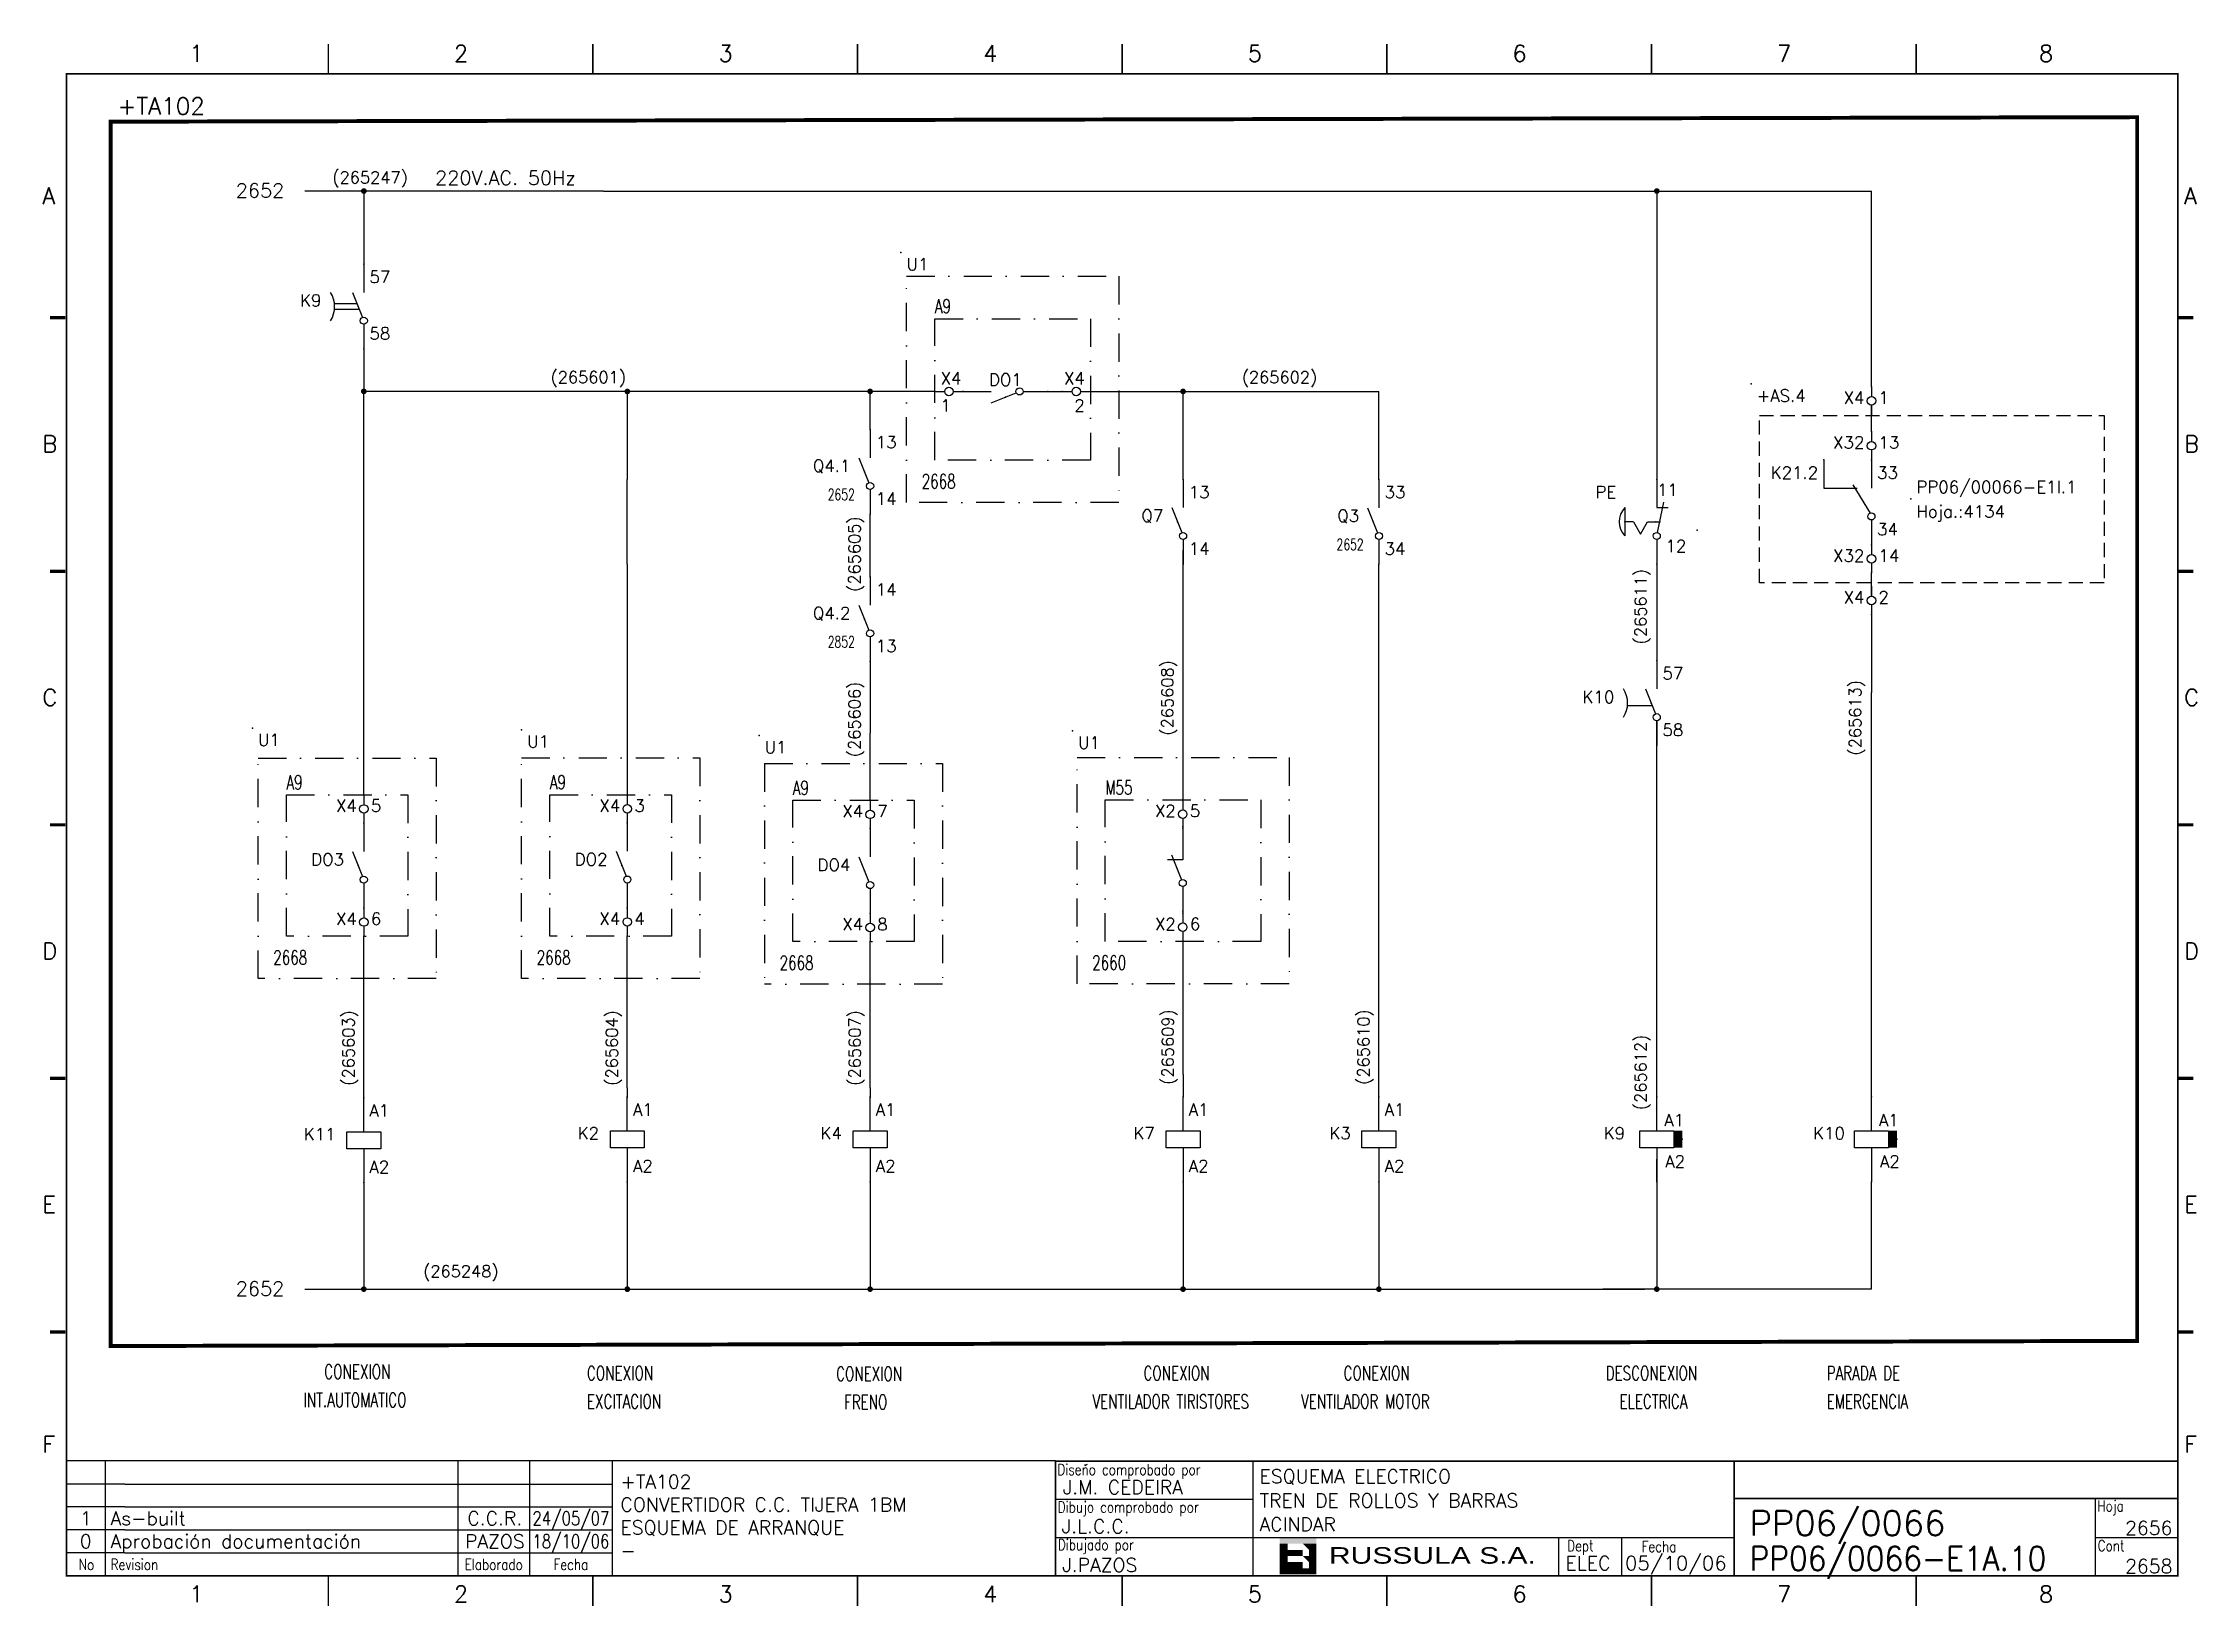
# Model space of a CAD drawing. Extents: x 415 to 796, y 5 to 282.
import ezdxf
from ezdxf.enums import TextEntityAlignment as Align

# ---------------------------------------------------------------- set-up
doc = ezdxf.new("R2010")
doc.units = 0
doc.header["$LTSCALE"] = 10
doc.header["$MEASUREMENT"] = 0
doc.linetypes.add('DASHDOT', pattern=[1, 0.5, -0.25, 0, -0.25])
doc.linetypes.add('HIDDEN', pattern=[0.375, 0.25, -0.125])
doc.layers.get('0').update_dxf_attribs({"linetype": 'CONTINUOUS'})
for name, color, linetype in [('$TYP', 7, 'CONTINUOUS'), ('1', 7, 'CONTINUOUS'), ('10', 5, 'CONTINUOUS'), ('102', 7, 'CONTINUOUS'), ('2', 7, 'CONTINUOUS'), ('3', 8, 'CONTINUOUS'), ('8', 1, 'CONTINUOUS'), ('9', 6, 'CONTINUOUS'), ('DIBUJO', 7, 'CONTINUOUS'), ('NODE', 7, 'CONTINUOUS')]:
    doc.layers.add(name, color=color, linetype=linetype)
doc.styles.add('HELVETICA', font='HELV.SHX')
doc.styles.add('LABEL', font='SIMPLEX', dxfattribs={"width": 0.8, "height": 4})
doc.styles.add('ROMANS', font='ROMANS.SHX')
doc.styles.get("Standard").update_dxf_attribs({"font": 'simplex'})

# ---------------------------------------------------------------- blocks, each defined once
blk = doc.blocks.new('NOD', base_point=(237.5, 170))
at = {"layer": 'NODE'}
blk.add_point((237.5, 170), dxfattribs=at)
blk = doc.blocks.new('$071501S')
at = {"layer": '2'}
for p, q in [((0, -6), (0, 0)), ((-3, -6), (3, -6)), ((-3, -9), (-3, -6)), ((3, -6), (3, -9)), ((3, -9), (-3, -9)), ((0, -9), (0, -15))]:
    blk.add_line(p, q, dxfattribs=at)
at = {"layer": '2', "rotation": 90}
for p in [(0, 0), (0, -15)]:
    blk.add_blockref('NOD', p, dxfattribs=at)
at = {"layer": '8'}
for tag, p in [('1A', (1, -3.325)), ('2A', (1, -13.325))]:
    blk.add_attdef(tag, p, '', height=2.15, dxfattribs=at)
at = {"layer": '9'}
blk.add_attdef('ID', text='', height=2.15, dxfattribs=at).set_placement((-5, -7.5), align=Align.RIGHT)
blk = doc.blocks.new('$$PLU21C')
for p, q in [((0, 2.5), (0, 0.75)), ((0, -0.75), (0, -2.5))]:
    blk.add_line(p, q)
at = {"layer": '2'}
blk.add_circle((0, 0), 0.75, dxfattribs=at)
for p in [(0, 2.5), (0, -2.5)]:
    blk.add_blockref('NOD', p, dxfattribs=at)
at = {"layer": '8'}
blk.add_attdef('*A', (1.25, -0.5), '', height=2.15, dxfattribs=at)
at = {"layer": '9'}
blk.add_attdef('ID', text='', height=2.15, dxfattribs=at).set_placement((-1.25, -0.5), align=Align.RIGHT)
blk = doc.blocks.new('$070202S')
at = {"layer": '102'}
for p, q in [((0, 0), (0, -5)), ((-2, -5), (-0.23, -9.42)), ((0, -10.62), (0, -15))]:
    blk.add_line(p, q, dxfattribs=at)
blk.add_circle((0, -10), 0.625, dxfattribs=at)
blk.add_point((-1, -7.5), dxfattribs=at)
at = {"layer": '2'}
for p in [(0, 0), (0, -15)]:
    blk.add_blockref('NOD', p, dxfattribs=at)
at = {"layer": '8'}
for tag, p in [('1A', (1, -3.32)), ('2A', (1, -13.32))]:
    blk.add_attdef(tag, p, '', height=2.15, dxfattribs=at)
at = {"layer": '9'}
blk.add_attdef('ID', text='', height=2.15, dxfattribs=at).set_placement((-3.5, -7.5), align=Align.RIGHT)
blk = doc.blocks.new('$PP313')
at = {"layer": '2'}
blk.add_blockref('NOD', (0, 0), dxfattribs=at)
at = {"layer": '8'}
blk.add_attdef('1A', (1, -3.325), '', height=2.15, dxfattribs=at)
at = {"layer": '9'}
blk.add_attdef('ID', (1, 1), '', height=2.15, dxfattribs=at)
blk = doc.blocks.new('$0702029')
at = {"layer": '102'}
for p, q in [((0, 0), (5, 0)), ((10.62, 0), (15, 0)), ((5, -2), (9.42, -0.23))]:
    blk.add_line(p, q, dxfattribs=at)
blk.add_circle((10, 0), 0.625, dxfattribs=at)
blk.add_point((7.5, -1), dxfattribs=at)
at = {"layer": '2'}
for p in [(0, 0), (15, 0)]:
    blk.add_blockref('NOD', p, dxfattribs=at)
at = {"layer": '8', "flags": 8}
blk.add_attdef('1A', text='', height=2.15, dxfattribs=at).set_placement((4, -3.32), align=Align.RIGHT)
blk.add_attdef('2A', (11, -3.32), '', height=2.15, dxfattribs=at)
at = {"layer": '9'}
blk.add_attdef('ID', text='', height=2.15, dxfattribs=at).set_placement((7.5, 1), align=Align.CENTER)
blk = doc.blocks.new('$$PLR12C')
for p, q in [((-2.5, 0), (-0.75, 0)), ((0.75, 0), (2.5, 0))]:
    blk.add_line(p, q)
at = {"layer": '2'}
blk.add_circle((0, 0), 0.75, dxfattribs=at)
for p in [(-2.5, 0), (2.5, 0)]:
    blk.add_blockref('NOD', p, dxfattribs=at)
at = {"layer": '8'}
blk.add_attdef('*A', text='', height=2.15, dxfattribs=at).set_placement((1.5, -3.575), align=Align.RIGHT)
at = {"layer": '9'}
blk.add_attdef('ID', text='', height=2.15, dxfattribs=at).set_placement((1.5, 1.25), align=Align.RIGHT)
blk = doc.blocks.new('$$PLL21C')
for p, q in [((-2.5, 0), (-0.75, 0)), ((0.75, 0), (2.5, 0))]:
    blk.add_line(p, q)
at = {"layer": '2'}
blk.add_circle((0, 0), 0.75, dxfattribs=at)
for p in [(-2.5, 0), (2.5, 0)]:
    blk.add_blockref('NOD', p, dxfattribs=at)
at = {"layer": '8'}
blk.add_attdef('*A', (-1.5, -3.575), '', height=2.15, dxfattribs=at)
at = {"layer": '9'}
blk.add_attdef('ID', (-1.5, 1.25), '', height=2.15, dxfattribs=at)
blk = doc.blocks.new('$071507')
at = {"layer": '2'}
for p, q in [((6, 0), (0, 0)), ((6, 3), (9, 3)), ((6, -3), (6, 3)), ((9, 3), (9, -3)), ((9, 0), (15, 0)), ((9, -3), (6, -3))]:
    blk.add_line(p, q, dxfattribs=at)
blk.add_solid([(6, -3), (9, -3), (6, -4.5), (9, -4.5)], dxfattribs=at)
for p in [(0, 0), (15, 0), (7.5, -4.5)]:
    blk.add_blockref('NOD', p, dxfattribs=at)
at = {"layer": '$TYP', "flags": 3}
blk.add_attdef('TYP', text='', height=2.15, dxfattribs=at).set_placement((15, -5), align=Align.CENTER)
at = {"layer": '8'}
blk.add_attdef('1A', text='', height=2.15, dxfattribs=at).set_placement((5, -3.325), align=Align.RIGHT)
blk.add_attdef('2A', (10, -3.325), '', height=2.15, dxfattribs=at)
at = {"layer": '9'}
blk.add_attdef('ID', text='', height=2.15, dxfattribs=at).set_placement((7.5, 4.175), align=Align.CENTER)
blk = doc.blocks.new('$021308')
at = {"layer": '2'}
blk.add_line((-2.5, 0), (2.5, 0), dxfattribs=at)
blk.add_arc((0, 2.625), 3.625, 226.39718, 313.60282, dxfattribs=at)
blk.add_blockref('NOD', (0, 0), dxfattribs=at)
blk = doc.blocks.new('$070203')
at = {"layer": '2'}
for p, q in [((0, 0), (5, 0)), ((9.39, 0.13), (4, 1.25)), ((5, 0), (5, 2)), ((10.62, 0), (15, 0))]:
    blk.add_line(p, q, dxfattribs=at)
blk.add_circle((10, 0), 0.625, dxfattribs=at)
for p in [(0, 0), (7.5, 0.52), (15, 0)]:
    blk.add_blockref('NOD', p, dxfattribs=at)
at = {"layer": '8'}
blk.add_attdef('1A', text='', height=2.15, dxfattribs=at).set_placement((4, -3.32), align=Align.RIGHT)
blk.add_attdef('2A', (11, -3.32), '', height=2.15, dxfattribs=at)
at = {"layer": '9'}
blk.add_attdef('ID', text='', height=2.15, dxfattribs=at).set_placement((7.5, 2.5), align=Align.CENTER)
blk = doc.blocks.new('$021208')
at = {"layer": '102'}
for p, q in [((-2.17, -3.75), (0, -2.5)), ((0, -5), (-2.17, -3.75)), ((0, -2.5), (0, -1)), ((0, -5), (0, -6.5))]:
    blk.add_line(p, q, dxfattribs=at)
at = {"layer": '3'}
for p in [(0, -1), (0, -6.5)]:
    blk.add_point(p, dxfattribs=at)
blk = doc.blocks.new('newcajec')
at = {"layer": '1'}
for p, q in [((179.4, 20.85), (0.13, 20.85)), ((7, 20.85), (7, 0)), ((71, 20.85), (71, 0)), ((84, 20.85), (84, 0.09)), ((99, 20.85), (99, 0)), ((184.64, 20.18), (184.81, 20.01)), ((184.81, 20.01), (185.18, 20.25)), ((215.2, 20.8), (215.2, 0)), ((10.6, 16.64), (0, 16.64)), ((10.6, 16.64), (99, 16.64)), ((10.6, 12.48), (0, 12.48)), ((10.6, 12.48), (99, 12.48)), ((179.4, 13.87), (215.2, 13.87)), ((368, 14.06), (368, 0)), ((10.6, 8.32), (0, 8.32)), ((10.6, 8.32), (99, 8.32)), ((10.6, 4.16), (0, 4.16)), ((10.6, 4.16), (99, 4.16)), ((179.4, 6.93), (267.63, 6.93)), ((267.63, 6.93), (302.5, 6.93)), ((270.63, 6.91), (270.63, 0)), ((282.07, 6.93), (282.07, 0)), ((368, 6.93), (383, 6.93))]:
    blk.add_line(p, q, dxfattribs=at)
for points in [[(47.5, 272.5, 0.3, 0.3, 0), (47.5, 277.91, 0.3, 0.3, 0)], [(95.5, 272.5, 0.3, 0.3, 0), (95.5, 277.91, 0.3, 0.3, 0)], [(143.5, 272.5, 0.3, 0.3, 0), (143.5, 277.91, 0.3, 0.3, 0)], [(191.5, 272.5, 0.3, 0.3, 0), (191.5, 277.91, 0.3, 0.3, 0)], [(239.5, 272.5, 0.3, 0.3, 0), (239.5, 277.91, 0.3, 0.3, 0)], [(287.5, 272.5, 0.3, 0.3, 0), (287.5, 277.91, 0.3, 0.3, 0)], [(335.5, 272.5, 0.3, 0.3, 0), (335.5, 277.91, 0.3, 0.3, 0)], [(-2.99, 228.23, 0.6, 0.6, 0), (-0.18, 228.23, 0.6, 0.6, 0)], [(383.01, 228.23, 0.6, 0.6, 0), (385.82, 228.23, 0.6, 0.6, 0)], [(-2.99, 182.23, 0.6, 0.6, 0), (-0.18, 182.23, 0.6, 0.6, 0)], [(383.01, 182.23, 0.6, 0.6, 0), (385.82, 182.23, 0.6, 0.6, 0)], [(-2.99, 136.23, 0.6, 0.6, 0), (-0.18, 136.23, 0.6, 0.6, 0)], [(383.01, 136.23, 0.6, 0.6, 0), (385.82, 136.23, 0.6, 0.6, 0)], [(-2.99, 90.23, 0.6, 0.6, 0), (-0.18, 90.23, 0.6, 0.6, 0)], [(383.01, 90.23, 0.6, 0.6, 0), (385.82, 90.23, 0.6, 0.6, 0)], [(-2.99, 44.23, 0.6, 0.6, 0), (-0.18, 44.23, 0.6, 0.6, 0)], [(383.01, 44.23, 0.6, 0.6, 0), (385.82, 44.23, 0.6, 0.6, 0)], [(383, 20.8, 0.3, 0.3, 0), (179.4, 20.8, 0.3, 0.3, 0), (179.4, 0, 0.3, 0.3, 0)], [(302.5, 20.8, 0.3, 0.3, 0), (302.5, 0, 0.3, 0.3, 0)], [(302.5, 14, 0.3, 0.3, 0), (383, 14, 0.3, 0.3, 0)], [(47.5, -5.5, 0.3, 0.3, 0), (47.5, -0.09, 0.3, 0.3, 0)], [(95.5, -5.5, 0.3, 0.3, 0), (95.5, -0.09, 0.3, 0.3, 0)], [(143.5, -5.5, 0.3, 0.3, 0), (143.5, -0.09, 0.3, 0.3, 0)], [(191.5, -5.5, 0.3, 0.3, 0), (191.5, -0.09, 0.3, 0.3, 0)], [(239.5, -5.5, 0.3, 0.3, 0), (239.5, -0.09, 0.3, 0.3, 0)], [(287.5, -5.5, 0.3, 0.3, 0), (287.5, -0.09, 0.3, 0.3, 0)], [(335.5, -5.5, 0.3, 0.3, 0), (335.5, -0.09, 0.3, 0.3, 0)]]:
    blk.add_lwpolyline(points, format="xyseb", dxfattribs=at)
at = {"layer": '1', "const_width": 0.3}
blk.add_lwpolyline([(0, 0), (0, 272.5), (383, 272.5), (383, 0)], close=True, dxfattribs=at)
at = {"layer": '2', "color": 14}
for p, q in [((221.42, 4.69), (221.42, 5.81)), ((221.42, 2.47), (221.42, 3.58))]:
    blk.add_line(p, q, dxfattribs=at)
for points in [[(220.05, 5.81), (220.05, 6.92), (226.74, 5.81), (226.74, 6.92)], [(221.42, 2.47), (220.05, 2.47), (221.42, 5.81), (220.05, 5.81)], [(221.42, 4.69), (224.25, 4.69), (221.42, 3.58), (224.25, 3.58)], [(224.25, 5.81), (225.37, 5.81), (225.37, 4.69)], [(225.37, 5.81), (226.74, 5.81), (225.37, 1.35), (226.74, 1.35)], [(224.25, 0.24), (224.25, 2.47), (220.05, 0.24), (220.05, 2.47)], [(224.25, 3.58), (225.37, 3.58), (225.37, 2.47)], [(226.74, 1.35), (226.74, 0.24), (224.25, 1.35), (224.25, 0.24)]]:
    blk.add_solid(points, dxfattribs=at)
at = {"layer": '1', "style": 'ROMANS'}
for s, p in [('1', (22.29, 274.68)), ('2', (70.29, 274.68)), ('3', (118.29, 274.68)), ('4', (166.29, 274.68)), ('5', (214.29, 274.68)), ('6', (262.29, 274.68)), ('7', (310.29, 274.68)), ('8', (357.79, 274.68)), ('A', (-4.37, 248.84)), ('A', (384.13, 248.84)), ('B', (-4.37, 203.84)), ('B', (384.13, 203.84)), ('C', (-4.37, 157.84)), ('C', (384.13, 157.84)), ('D', (-4.37, 111.84)), ('D', (384.13, 111.84)), ('E', (-4.37, 65.84)), ('E', (384.13, 65.84)), ('F', (-4.37, 22.34)), ('F', (384.13, 22.34)), ('1', (22.29, -4.82)), ('2', (70.29, -4.82)), ('3', (118.29, -4.82)), ('4', (166.29, -4.82)), ('5', (214.29, -4.82)), ('6', (262.29, -4.82)), ('7', (310.29, -4.82)), ('8', (357.79, -4.82))]:
    blk.add_text(s, height=3, dxfattribs=at).set_placement(p)
at = {"layer": '1', "style": 'LABEL', "width": 0.8}
for s, p in [('Diseno comprobado por', (179.73, 18.27)), ('Dibujo comprobado por', (179.81, 11.47)), ('Hoja', (368.38, 11.66)), ('Dibujado por', (179.83, 4.64)), ('Fecha', (285.71, 4.3)), ('Cont', (368.43, 4.46)), ('No', (2.23, 1.05)), ('Revision', (8, 1.05))]:
    blk.add_text(s, height=2, dxfattribs=at).set_placement(p)
for s, p in [('Dept', (274.61, 4.44)), ('Elaborado', (77.5, 1.05)), ('Fecha', (91.5, 1.05))]:
    blk.add_text(s, height=2, dxfattribs=at).set_placement(p, align=Align.CENTER)
at = {"layer": '10', "style": 'ROMANS'}
for tag, p in [('REV41', (3.5, 18.74)), ('REV43', (77.7, 18.74)), ('REV31', (3.5, 14.58)), ('REV33', (77.7, 14.58)), ('REV21', (3.5, 10.42)), ('REV23', (77.7, 10.42)), ('REV11', (3.5, 6.27)), ('REV13', (77.7, 6.27))]:
    blk.add_attdef(tag, text='', height=2.5, dxfattribs=at).set_placement(p, align=Align.MIDDLE)
for tag, p, height in [('REV42', (8, 17.49), 2.5), ('REV32', (8, 13.33), 2.5), ('SHEETNAME1', (100.5, 15.83), 2.5), ('DESIGNCHECK', (180.74, 14.83), 2.5), ('DOCUMENTTYPE', (216.43, 16.8), 2.5), ('NOTA', (305.32, 15.8), 3), ('SHEETNAME2', (100.5, 11.67), 2.5), ('OBJECT', (216.43, 12.4), 2.5), ('ORDER', (305.32, 7.3), 4.5), ('REV22', (8, 9.17), 2.5), ('SHEETNAME3', (100.5, 7.51), 2.5), ('DRAWINGCHECK', (180.53, 7.71), 2.5), ('CUSTOMER', (216.43, 8.08), 2.5), ('REV12', (8, 5.01), 2.5), ('SHEETNAME4', (100.5, 3.35), 2.5), ('DOCUMENT_ID', (305.32, 0.93), 4.4), ('USER', (180.63, 0.71), 2.5), ('DEPARTMENT', (271.93, 1.05), 2.5)]:
    blk.add_attdef(tag, p, '', height=height, dxfattribs=at)
for tag, width, p, p2 in [('REV44', 1.221199, (84.53, 17.49), (98.48, 17.49)), ('REV34', 1.221199, (84.53, 13.33), (98.48, 13.33)), ('REV24', 1.221199, (84.53, 9.17), (98.48, 9.17)), ('REV14', 1.221199, (84.53, 5.01), (98.48, 5.01)), ('CREATED2', 7.039915, (282.71, 1.05), (301.14, 1.05))]:
    blk.add_attdef(tag, text='', height=2.5, dxfattribs=dict(at, width=width)).set_placement(p, p2, align=Align.FIT)
for tag, p in [('SHEET', (382, 7.43)), ('NEXTSHEET', (382, 0.5))]:
    blk.add_attdef(tag, text='', height=2.5, dxfattribs=at).set_placement(p, align=Align.RIGHT)
at = {"layer": 'DIBUJO', "color": 14, "style": 'HELVETICA', "width": 1.3}
blk.add_text('RUSSULA S.A.', height=3, dxfattribs=at).set_placement((229, 2.19))
blk = doc.blocks.new('RR')
at = {"layer": '102'}
for p, q in [((158.63, 156.42), (158.63, 151.42)), ((167.05, 156.42), (167.05, 151.42)), ((158.63, 151.42), (164.55, 151.42)), ((163.74, 152), (166.82, 147)), ((167.05, 145.79), (167.05, 141.42))]:
    blk.add_line(p, q, dxfattribs=at)
blk.add_circle((167.05, 146.42), 0.625, dxfattribs=at)
at = {"layer": '2', "rotation": 270}
for p in [(158.63, 156.42), (167.05, 156.42)]:
    blk.add_blockref('NOD', p, dxfattribs=at)
at = {"layer": '9', "rotation": 270}
blk.add_blockref('NOD', (167.05, 141.42), dxfattribs=at)
at = {"layer": '8'}
blk.add_attdef('1A', text='', height=2.15, dxfattribs=at).set_placement((157.63, 153.09), align=Align.RIGHT)
for tag, p in [('2A', (168.05, 153.09)), ('3A', (168.05, 143.09))]:
    blk.add_attdef(tag, p, '', height=2.15, dxfattribs=at)
at = {"layer": '9'}
blk.add_attdef('ID', text='', height=2.15, dxfattribs=at).set_placement((161.05, 146.42), align=Align.RIGHT)

msp = doc.modelspace()

# ---------------------------------------------------------------- linework, layer by layer
for p, q in [((738.54, 220.85), (738.54, 255.46)), ((572.95, 220.02), (471.74, 220.02)), ((738.54, 212.92), (738.54, 217.6)), ((700.59, 189.47), (700.59, 172.42)), ((738.54, 183.8), (738.54, 187.92)), ((738.54, 183.8), (738.54, 185.65)), ((738.54, 180.55), (738.54, 166.8)), ((738.54, 152.41), (738.54, 166.8)), ((738.54, 61.28), (691.06, 61.28))]:
    msp.add_line(p, q)
at = {"const_width": 0.5}
for points in [[(700.34, 255.46, 1), (700.84, 255.46, 1)], [(616.59, 61.28, 1), (617.09, 61.28, 1)], [(651.2, 61.28, 1), (651.7, 61.28, 1)]]:
    msp.add_lwpolyline(points, format="xyb", close=True, dxfattribs=at)
at = {"layer": '2', "color": 7}
for p, q in [((514.36, 255.46), (461.54, 255.46)), ((471.99, 255.46), (471.99, 242.53)), ((514.36, 255.46), (738.54, 255.46)), ((700.59, 255.46), (700.59, 204.47)), ((471.99, 227.53), (471.99, 220.03)), ((471.99, 216.36), (471.99, 220.03)), ((471.99, 214.71), (471.99, 218.02)), ((518.58, 220.03), (518.58, 204.47)), ((561.51, 213.3), (561.51, 220.02)), ((592.92, 220.02), (595.45, 220.02)), ((600.45, 220.02), (651.47, 220.02)), ((616.84, 204.47), (616.84, 220.02)), ((651.47, 204.46), (651.47, 220.02)), ((471.99, 148.69), (471.99, 214.71)), ((518.58, 189.47), (518.58, 204.47)), ((561.51, 187.24), (561.51, 198.3)), ((616.84, 147.78), (616.84, 191.97)), ((518.58, 189.47), (518.58, 148.71)), ((651.47, 95.28), (651.47, 189.46)), ((561.51, 172.24), (561.51, 159.58)), ((700.59, 95.28), (700.59, 161.8)), ((561.51, 147.73), (561.51, 159.58)), ((738.54, 95.28), (738.54, 152.41)), ((616.78, 137.17), (614.08, 137.17)), ((616.78, 138.09), (616.78, 137.17)), ((616.78, 128.09), (616.78, 127.73)), ((471.99, 95.12), (471.99, 123.69)), ((518.58, 96.88), (518.58, 123.71)), ((561.51, 96.88), (561.51, 122.73)), ((616.84, 99.26), (616.84, 122.78)), ((616.84, 99.26), (616.84, 95.28)), ((518.58, 96.88), (518.58, 95.12)), ((561.51, 96.88), (561.51, 95.12)), ((471.99, 84.41), (471.99, 73.67)), ((471.99, 84.41), (471.99, 80.12)), ((518.58, 84.4), (518.58, 81.67)), ((518.58, 84.4), (518.58, 80.28)), ((616.84, 84.4), (616.84, 73.67)), ((616.84, 84.4), (616.84, 80.28)), ((651.47, 84.4), (651.47, 73.67)), ((651.47, 84.4), (651.47, 80.28)), ((700.59, 84.24), (700.59, 73.67)), ((700.59, 80.28), (700.59, 84.24)), ((518.58, 81.67), (518.58, 73.67)), ((561.51, 80.28), (561.51, 61.28)), ((738.54, 61.28), (738.54, 80.28)), ((471.99, 73.67), (471.99, 61.28)), ((518.58, 73.67), (518.58, 61.28)), ((616.84, 73.67), (616.84, 61.28)), ((651.47, 73.67), (651.47, 61.28)), ((700.59, 73.67), (700.59, 61.53)), ((461.54, 61.28), (698.4, 61.28))]:
    msp.add_line(p, q, dxfattribs=at)
at = {"layer": '2', "color": 7, "linetype": 'DASHDOT'}
for p, q in [((567.95, 200.38), (567.95, 240.38)), ((567.95, 240.38), (605.45, 240.38)), ((605.45, 240.38), (605.45, 200.38)), ((572.95, 207.88), (572.95, 232.88)), ((572.95, 232.88), (600.45, 232.88)), ((600.45, 232.88), (600.45, 207.88)), ((600.45, 207.88), (572.95, 207.88)), ((605.45, 200.38), (567.95, 200.38)), ((453.3, 116.19), (453.3, 155.19)), ((453.3, 155.19), (484.8, 155.19)), ((484.8, 155.19), (484.8, 116.19)), ((499.88, 116.21), (499.88, 155.21)), ((499.88, 155.21), (531.38, 155.21)), ((531.38, 155.21), (531.38, 116.21)), ((542.82, 154.24), (542.82, 115.24)), ((542.82, 154.23), (574.32, 154.23)), ((574.32, 154.23), (574.32, 115.23)), ((598.09, 115.28), (598.09, 155.28)), ((598.09, 155.28), (635.59, 155.28)), ((635.59, 155.28), (635.59, 115.28)), ((458.3, 148.69), (479.8, 148.69)), ((458.3, 123.69), (458.3, 148.69)), ((479.8, 148.69), (479.8, 123.69)), ((504.88, 148.71), (526.38, 148.71)), ((504.88, 123.71), (504.88, 148.71)), ((526.38, 148.71), (526.38, 123.71)), ((547.82, 122.73), (547.82, 147.73)), ((547.82, 147.73), (569.32, 147.73)), ((569.32, 147.73), (569.32, 122.73)), ((603.09, 147.78), (630.59, 147.78)), ((603.09, 122.78), (603.09, 147.78)), ((630.59, 147.78), (630.59, 122.78)), ((479.8, 123.69), (458.3, 123.69)), ((526.38, 123.71), (504.88, 123.71)), ((569.32, 122.73), (547.82, 122.73)), ((630.59, 122.78), (603.09, 122.78)), ((484.8, 116.19), (453.3, 116.19)), ((531.38, 116.21), (499.88, 116.21)), ((574.32, 115.23), (542.82, 115.23)), ((635.59, 115.28), (598.09, 115.28))]:
    msp.add_line(p, q, dxfattribs=at)
at = {"layer": '2'}
for p, q in [((470.79, 235.53), (466.8, 235.53)), ((471.19, 234.53), (466.8, 234.53)), ((700.45, 196.97), (701.09, 196.97)), ((699.79, 164.42), (695.4, 164.42))]:
    msp.add_line(p, q, dxfattribs=at)
at = {"layer": '2', "color": 7, "linetype": 'HIDDEN'}
for p, q in [((718.74, 215.74), (779.66, 215.74)), ((718.74, 186.16), (718.74, 215.74)), ((779.66, 215.74), (779.66, 186.16)), ((779.66, 186.16), (718.74, 186.16))]:
    msp.add_line(p, q, dxfattribs=at)
at = {"layer": '2', "color": 3, "linetype": 'DASHDOT'}
msp.add_lwpolyline([(427.21, 267.72, 0.7, 0.7, 0), (785.52, 268.52, 0.7, 0.7, 0), (785.52, 52.13, 0.7, 0.7, 0), (427.21, 51.22, 0.7, 0.7, 0), (427.21, 267.72, 0.7, 0.7, 0)], format="xyseb", dxfattribs=at)
at = {"layer": '2', "color": 7}
for points in [[(471.74, 255.46, 0.5, 0.5, 1), (472.24, 255.46, 0.5, 0.5, 1)], [(471.74, 220.03, 0.5, 0.5, 1), (472.24, 220.03, 0.5, 0.5, 1)], [(518.33, 220.02, 0.5, 0.5, 1), (518.83, 220.02, 0.5, 0.5, 1)], [(561.26, 220.02, 0.5, 0.5, 1), (561.76, 220.02, 0.5, 0.5, 1)], [(471.74, 61.28, 0.5, 0.5, 1), (472.24, 61.28, 0.5, 0.5, 1)], [(518.33, 61.28, 0.5, 0.5, 1), (518.83, 61.28, 0.5, 0.5, 1)]]:
    msp.add_lwpolyline(points, format="xyseb", close=True, dxfattribs=at)
at = {"layer": '2', "color": 7, "const_width": 0.5}
for points in [[(616.59, 220.02, 1), (617.09, 220.02, 1)], [(561.26, 61.28, 1), (561.76, 61.28, 1)], [(700.34, 61.28, 1), (700.84, 61.28, 1)]]:
    msp.add_lwpolyline(points, format="xyb", close=True, dxfattribs=at)
at = {"layer": '2'}
for centre in [(462.11, 235.03), (690.71, 164.92)]:
    msp.add_arc(centre, 4.72, 327.9946, 32.0054, dxfattribs=at)

# ---------------------------------------------------------------- block references
ref = msp.add_blockref('$PP313', (566.95, 244.59), dxfattribs=dict(xscale=-1, rotation=180))
ref.add_attrib('ID', 'U1', (567.95, 241.44), dxfattribs={"layer": '9', "height": 2.15, "style": 'ROMANS'})
ref = msp.add_blockref('$PP313', (717.25, 221.35), dxfattribs=dict(xscale=-1, rotation=180))
ref.add_attrib('ID', '+AS.4', (718.25, 218.2), dxfattribs={"layer": '9', "height": 2.15, "style": 'ROMANS'})
msp.add_blockref('RR', (571.49, 51.5)).add_auto_attribs({'1A': 'K21.2', '2A': '33', '3A': '34'})
msp.add_blockref('$PP313', (707.72, 195.48))
ref = msp.add_blockref('$PP313', (452.29, 160.5), dxfattribs=dict(xscale=-1, rotation=180))
ref.add_attrib('ID', 'U1', (453.29, 157.35), dxfattribs={"layer": '9', "height": 2.15, "style": 'ROMANS'})
ref = msp.add_blockref('$PP313', (499.88, 160.21), dxfattribs=dict(xscale=-1, rotation=180))
ref.add_attrib('ID', 'U1', (500.88, 157.06), dxfattribs={"layer": '9', "height": 2.15, "style": 'ROMANS'})
ref = msp.add_blockref('$PP313', (597.28, 159.99), dxfattribs=dict(xscale=-1, rotation=180))
ref.add_attrib('ID', 'U1', (598.28, 156.84), dxfattribs={"layer": '9', "height": 2.15, "style": 'ROMANS'})
ref = msp.add_blockref('$PP313', (541.87, 159.19), dxfattribs=dict(xscale=-1, rotation=180))
ref.add_attrib('ID', 'U1', (542.87, 156.04), dxfattribs={"layer": '9', "height": 2.15, "style": 'ROMANS'})
at = {"layer": '2', "color": 7}
ref = msp.add_blockref('newcajec', (419.42, 10.6), dxfattribs=dict(at, xscale=0.9746999999999844, yscale=0.9746999999999844, zscale=0.9747))
ref.add_attrib('REV24', '24/05/07', dxfattribs={"layer": '10', "height": 2.437, "style": 'ROMANS', "width": 0.728168}).set_placement((501.8, 19.54), (515.41, 19.54), align=Align.FIT)
ref.add_attrib('SHEETNAME3', 'ESQUEMA DE ARRANQUE', (517.38, 17.91), dxfattribs={"layer": '10', "height": 2.4367, "style": 'ROMANS'})
ref.add_attrib('SHEETNAME2', 'CONVERTIDOR C.C. TIJERA 1BM', (517.38, 21.97), dxfattribs={"layer": '10', "height": 2.4367, "style": 'ROMANS'})
ref.add_attrib('SHEETNAME1', '+TA102', (517.38, 26.02), dxfattribs={"layer": '10', "height": 2.437, "style": 'ROMANS'})
ref.add_attrib('USER', 'J.PAZOS', (595.48, 11.29), dxfattribs={"layer": '10', "height": 2.437, "style": 'ROMANS'})
ref.add_attrib('DRAWINGCHECK', 'J.L.C.C.', (595.38, 18.11), dxfattribs={"layer": '10', "height": 2.437, "style": 'ROMANS'})
ref.add_attrib('DESIGNCHECK', 'J.M. CEDEIRA', (595.58, 25.05), dxfattribs={"layer": '10', "height": 2.4367, "style": 'ROMANS'})
ref.add_attrib('REV22', 'As-built', (427.22, 19.54), dxfattribs={"layer": '10', "height": 2.437, "style": 'ROMANS'})
ref.add_attrib('REV12', 'Aprobación documentación', (427.22, 15.48), dxfattribs={"layer": '10', "height": 2.4367, "style": 'ROMANS'})
ref.add_attrib('REV21', '1', dxfattribs={"layer": '10', "height": 2.44, "style": 'ROMANS'}).set_placement((422.83, 20.76), align=Align.MIDDLE)
ref.add_attrib('REV11', '0', dxfattribs={"layer": '10', "height": 2.44, "style": 'ROMANS'}).set_placement((422.83, 16.7), align=Align.MIDDLE)
ref.add_attrib('SHEETNAME4', '-', (517.38, 13.86), dxfattribs={"layer": '10', "height": 2.44, "style": 'ROMANS'})
ref.add_attrib('REV14', '18/10/06', dxfattribs={"layer": '10', "height": 2.437, "style": 'ROMANS', "width": 0.728168}).set_placement((501.8, 15.48), (515.41, 15.48), align=Align.FIT)
ref.add_attrib('REV23', 'C.C.R.', dxfattribs={"layer": '10', "height": 2.437, "style": 'ROMANS'}).set_placement((495.15, 20.76), align=Align.MIDDLE)
ref.add_attrib('REV13', 'PAZOS', dxfattribs={"layer": '10', "height": 2.437, "style": 'ROMANS'}).set_placement((495.15, 16.7), align=Align.MIDDLE)
ref.add_attrib('DOCUMENT_ID', 'PP06/0066-E1A.10', (717.02, 11.51), dxfattribs={"layer": '10', "height": 4.2887, "style": 'ROMANS', "width": 0.9})
ref.add_attrib('ORDER', 'PP06/0066', (717.02, 17.71), dxfattribs={"layer": '10', "height": 4.386, "style": 'ROMANS'})
ref.add_attrib('CUSTOMER', 'ACINDAR', (630.37, 18.48), dxfattribs={"layer": '10', "height": 2.437, "style": 'ROMANS'})
ref.add_attrib('OBJECT', 'TREN DE ROLLOS Y BARRAS', (630.37, 22.68), dxfattribs={"layer": '10', "height": 2.4367, "style": 'ROMANS'})
ref.add_attrib('DOCUMENTTYPE', 'ESQUEMA ELECTRICO', (630.37, 26.97), dxfattribs={"layer": '10', "height": 2.4367, "style": 'ROMANS'})
ref.add_attrib('CREATED2', '05/10/06', dxfattribs={"layer": '10', "height": 2.437, "style": 'ROMANS', "width": 0.961976}).set_placement((694.97, 11.61), (712.94, 11.61), align=Align.FIT)
ref.add_attrib('DEPARTMENT', 'ELEC', (684.47, 11.61), dxfattribs={"layer": '10', "height": 2.437, "style": 'ROMANS'})
ref.add_attrib('NEXTSHEET', '2658', dxfattribs={"layer": '10', "height": 2.437, "style": 'ROMANS'}).set_placement((791.75, 11.08), align=Align.RIGHT)
ref.add_attrib('SHEET', '2656', dxfattribs={"layer": '10', "height": 2.437, "style": 'ROMANS'}).set_placement((791.75, 17.84), align=Align.RIGHT)
ref = msp.add_blockref('$070202S', (471.99, 242.53), dxfattribs=at)
ref.add_attrib('ID', 'K9', dxfattribs={"layer": '9', "height": 2.15}).set_placement((464.49, 235.03), align=Align.RIGHT)
ref.add_attrib('1A', '57', (472.99, 239.2), dxfattribs={"layer": '8', "height": 2.15})
ref.add_attrib('2A', '58', (472.99, 229.2), dxfattribs={"layer": '8', "height": 2.15})
for name, p, values in [('$$PLL21C', (575.45, 220.02), {'ID': 'X4', '*A': '1'}), ('$$PLR12C', (597.95, 220.02), {'ID': 'X4', '*A': '2'}), ('$$PLU21C', (738.54, 218.35), {'ID': 'X4', '*A': '1'}), ('$070202S', (561.51, 213.3), {'ID': 'Q4.1', '1A': '13', '2A': '14'}), ('$$PLU21C', (738.54, 210.42), {'ID': 'X32', '*A': '13'}), ('$070202S', (616.84, 204.47), {'ID': 'Q7', '1A': '13', '2A': '14'}), ('$070202S', (651.47, 204.46), {'ID': 'Q3', '1A': '33', '2A': '34'}), ('$$PLU21C', (738.54, 190.42), {'ID': 'X32', '*A': '14'}), ('$070202S', (561.51, 187.24), {'ID': 'Q4.2', '1A': '14', '2A': '13'}), ('$$PLU21C', (738.54, 183.05), {'ID': 'X4', '*A': '2'}), ('$$PLU21C', (471.99, 146.19), {'ID': 'X4', '*A': '5'}), ('$$PLU21C', (518.58, 146.21), {'ID': 'X4', '*A': '3'}), ('$$PLU21C', (561.51, 145.23), {'ID': 'X4', '*A': '7'}), ('$$PLU21C', (616.78, 145.28), {'ID': 'X2', '*A': '5'}), ('$$PLU21C', (471.99, 126.19), {'ID': 'X4', '*A': '6'}), ('$$PLU21C', (518.58, 126.21), {'ID': 'X4', '*A': '4'}), ('$$PLU21C', (561.51, 125.23), {'ID': 'X4', '*A': '8'}), ('$$PLU21C', (616.78, 125.28), {'ID': 'X2', '*A': '6'}), ('$071501S', (518.58, 95.28), {'ID': 'K2', '1A': 'A1', '2A': 'A2'}), ('$071501S', (561.51, 95.28), {'ID': 'K4', '1A': 'A1', '2A': 'A2'}), ('$071501S', (616.84, 95.28), {'ID': 'K7', '1A': 'A1', '2A': 'A2'}), ('$071501S', (651.47, 95.28), {'ID': 'K3', '1A': 'A1', '2A': 'A2'}), ('$071501S', (471.99, 95.12), {'ID': 'K11', '1A': 'A1', '2A': 'A2'})]:
    msp.add_blockref(name, p, dxfattribs=at).add_auto_attribs(values)
ref = msp.add_blockref('$0702029', (577.92, 220.02), dxfattribs=at)
ref.add_attrib('ID', 'DO1', dxfattribs={"layer": '9', "height": 2.15}).set_placement((585.42, 221.02), align=Align.CENTER)
at = {"layer": '2'}
ref = msp.add_blockref('$070203', (700.59, 204.47), dxfattribs=dict(at, rotation=270))
ref.add_attrib('ID', 'PE', dxfattribs={"layer": '9', "height": 2.15}).set_placement((691.6, 201.14), align=Align.CENTER)
ref.add_attrib('1A', '11', dxfattribs={"layer": '8', "height": 2.15}).set_placement((704.33, 201.54), align=Align.RIGHT)
ref.add_attrib('2A', '12', (702.13, 191.61), dxfattribs={"layer": '8', "height": 2.15})
msp.add_blockref('$PP313', (745.49, 201.05), dxfattribs=at).add_auto_attribs({'ID': 'PP06/00066-E1I.1', '1A': 'Hoja.:4134'})
at = {"layer": '2', "rotation": 270}
msp.add_blockref('$021308', (694.95, 196.97), dxfattribs=at)
at = {"layer": '2', "xscale": -1, "rotation": 270}
msp.add_blockref('$021208', (701.45, 196.97), dxfattribs=at)
at = {"layer": '2', "color": 7}
ref = msp.add_blockref('$070202S', (700.59, 172.42), dxfattribs=at)
ref.add_attrib('ID', 'K10', dxfattribs={"layer": '9', "height": 2.15}).set_placement((693.09, 164.92), align=Align.RIGHT)
ref.add_attrib('1A', '57', (701.59, 169.1), dxfattribs={"layer": '8', "height": 2.15})
ref.add_attrib('2A', '58', (701.59, 159.1), dxfattribs={"layer": '8', "height": 2.15})
ref = msp.add_blockref('$070202S', (471.99, 143.69), dxfattribs=at)
ref.add_attrib('ID', 'DO3', dxfattribs={"layer": '9', "height": 2.15}).set_placement((468.49, 136.19), align=Align.RIGHT)
ref = msp.add_blockref('$070202S', (518.58, 143.71), dxfattribs=at)
ref.add_attrib('ID', 'DO2', dxfattribs={"layer": '9', "height": 2.15}).set_placement((515.08, 136.21), align=Align.RIGHT)
ref = msp.add_blockref('$070202S', (561.51, 142.73), dxfattribs=at)
ref.add_attrib('ID', 'DO4', dxfattribs={"layer": '9', "height": 2.15}).set_placement((558.01, 135.23), align=Align.RIGHT)
msp.add_blockref('$070202S', (616.78, 143.09), dxfattribs=at)
ref = msp.add_blockref('$071507', (700.59, 80.28), dxfattribs=dict(at, rotation=90))
ref.add_attrib('ID', 'K9', dxfattribs={"layer": '9', "height": 2.15}).set_placement((693.09, 87.78), align=Align.CENTER)
ref.add_attrib('1A', 'A2', dxfattribs={"layer": '8', "height": 2.15}).set_placement((705.59, 82.78), align=Align.RIGHT)
ref.add_attrib('2A', 'A1', (701.91, 90.1), dxfattribs={"layer": '8', "height": 2.15})
ref = msp.add_blockref('$071507', (738.54, 80.28), dxfattribs=dict(at, rotation=90))
ref.add_attrib('ID', 'K10', dxfattribs={"layer": '9', "height": 2.15}).set_placement((731.04, 87.78), align=Align.CENTER)
ref.add_attrib('1A', 'A2', dxfattribs={"layer": '8', "height": 2.15}).set_placement((743.54, 82.78), align=Align.RIGHT)
ref.add_attrib('2A', 'A1', (739.85, 90.1), dxfattribs={"layer": '8', "height": 2.15})

# ---------------------------------------------------------------- texts
at = {"layer": '2', "color": 6}
for s, height, p in [('+TA102', 3, (428.46, 268.97)), ('(265247)', 2.1, (466.44, 256.82)), ('(265601)', 2.1, (505.01, 221.49)), ('(265602)', 2.1, (627.22, 221.49)), ('(265248)', 2.1, (482.49, 63.39))]:
    msp.add_text(s, height=height, dxfattribs=at).set_placement(p)
at = {"layer": '2', "color": 7, "style": 'ROMANS'}
for s, p in [('220V.AC. 50Hz', (484.6, 256.56)), ('2652', (449.36, 254.3)), ('2652', (449.36, 60.12))]:
    msp.add_text(s, height=2.5, dxfattribs=at).set_placement(p)
at = {"layer": '2', "color": 7, "style": 'ROMANS', "width": 0.7}
for s, height, p in [('A9', 2.5, (572.95, 233.84)), ('2652', 2, (554.01, 200.8)), ('2668', 2.5, (570.63, 202.87)), ('2652', 2, (643.97, 191.96)), ('2852', 2, (554.01, 174.74)), ('A9', 2.5, (458.3, 149.65)), ('A9', 2.5, (504.88, 149.67)), ('A9', 2.5, (547.82, 148.69)), ('M55', 2.5, (603.09, 148.74)), ('2668', 2.5, (455.98, 118.69)), ('2668', 2.5, (502.56, 118.69)), ('2668', 2.5, (545.5, 117.72)), ('2660', 2.5, (600.77, 117.76)), ('CONEXION', 2.5, (464.99, 45.44)), ('CONEXION', 2.5, (511.44, 45.17)), ('CONEXION', 2.5, (555.49, 45.07)), ('CONEXION', 2.5, (609.83, 45.17)), ('CONEXION', 2.5, (645.2, 45.17)), ('DESCONEXION', 2.5, (691.55, 45.17)), ('PARADA DE', 2.5, (730.62, 45.17)), ('INT.AUTOMATICO', 2.5, (461.31, 40.44)), ('EXCITACION', 2.5, (511.44, 40.17)), ('FRENO', 2.5, (556.9, 40.07)), ('VENTILADOR TIRISTORES', 2.5, (600.82, 40.17)), ('VENTILADOR MOTOR', 2.5, (637.7, 40.17)), ('ELECTRICA', 2.5, (694.01, 40.17)), ('EMERGENCIA', 2.5, (730.62, 40.17))]:
    msp.add_text(s, height=height, dxfattribs=at).set_placement(p)
at = {"layer": '2', "color": 6}
for s, p in [('(265605)', (559.78, 184.6)), ('(265611)', (698.78, 175.32)), ('(265608)', (615.11, 159.18)), ('(265606)', (559.78, 155.37)), ('(265613)', (736.73, 155.66)), ('(265603)', (470.32, 97.28)), ('(265604)', (516.9, 97.28)), ('(265607)', (559.83, 97.28)), ('(265609)', (615.17, 97.44)), ('(265610)', (649.79, 97.43)), ('(265612)', (698.78, 92.96))]:
    msp.add_text(s, height=2.1, rotation=90, dxfattribs=at).set_placement(p)

doc.saveas('drawing.dxf')
